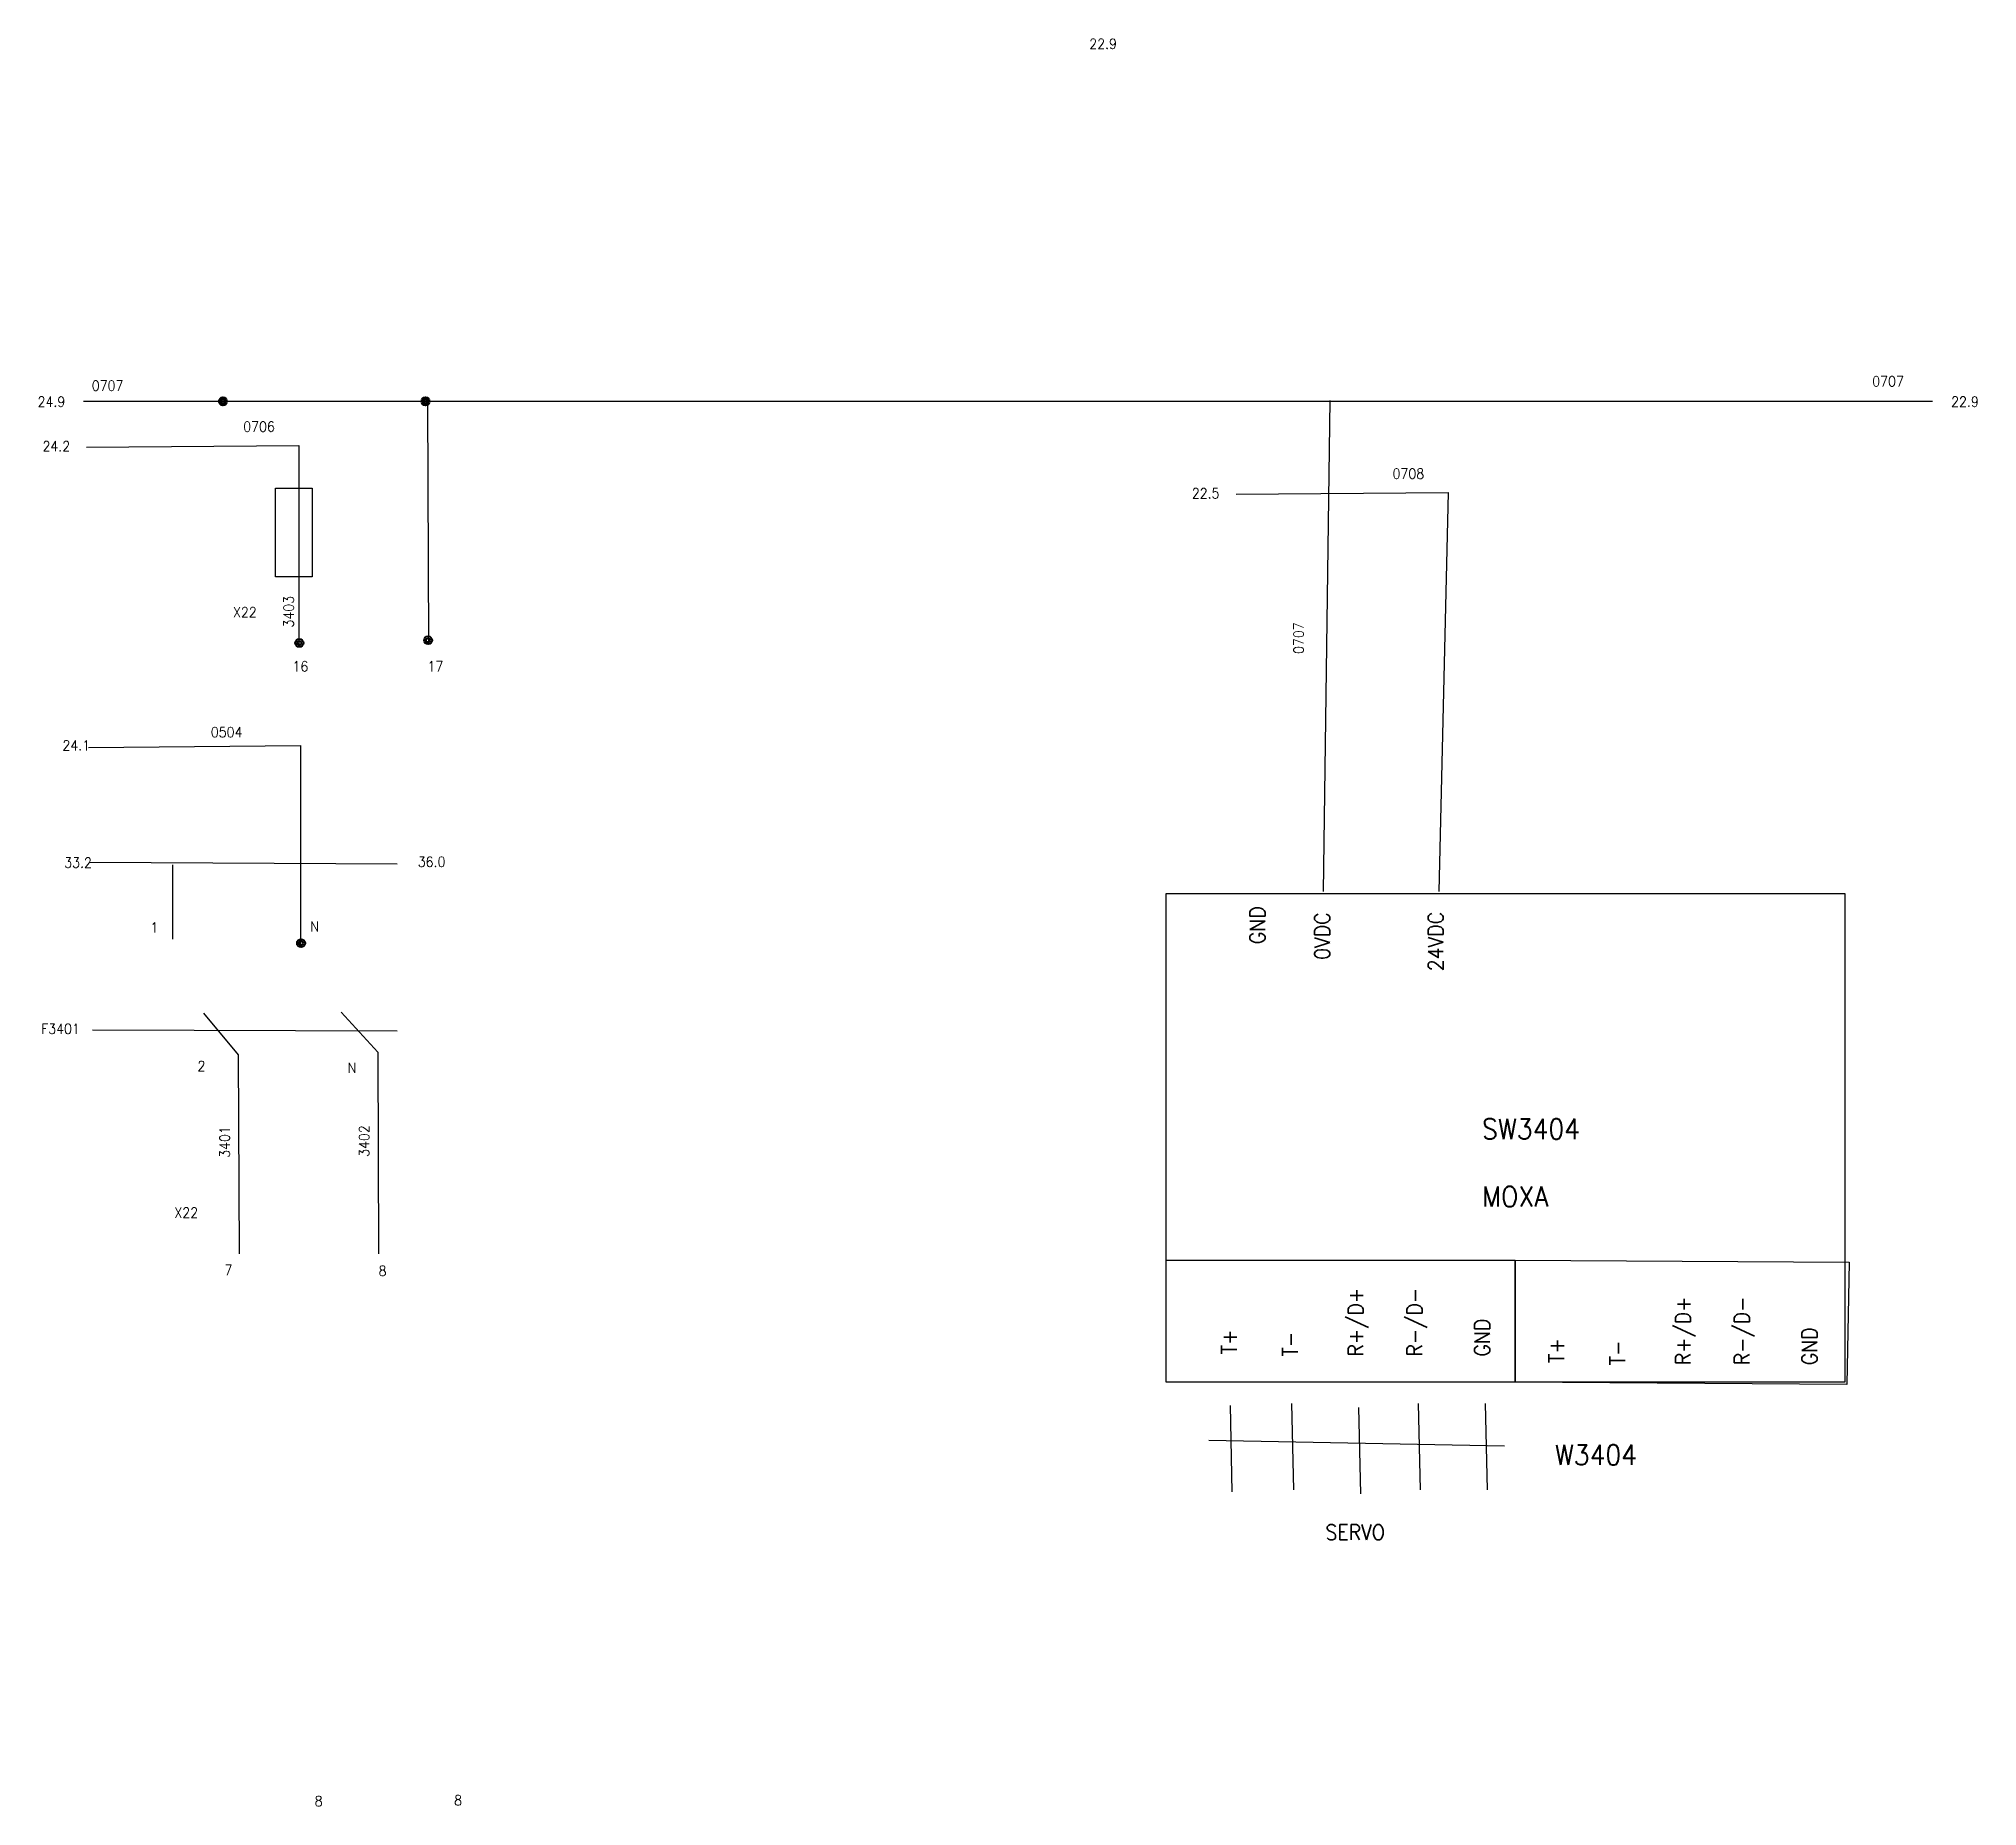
# Model space of a CAD drawing. Header units: millimetres. Extents: x 19 to 401, y -17 to 332.
import ezdxf

# ---------------------------------------------------------------- set-up
doc = ezdxf.new("R2010")
doc.units = ezdxf.units.MM
doc.layers.get('0').update_dxf_attribs({"linetype": 'CONTINUOUS'})
doc.styles.get("Standard").update_dxf_attribs({"font": 'standard'})

msp = doc.modelspace()

# ---------------------------------------------------------------- linework, layer by layer
at = {"linetype": 'CONTINUOUS', "lineweight": 25}
for p, q in [((27.5, 260), (55, 260)), ((55, 260), (75, 260)), ((55, 260), (55, 260)), ((75, 260), (95, 260)), ((95, 260), (270, 260)), ((270, 260), (392.5, 260))]:
    msp.add_line(p, q, dxfattribs=at)
for p, q in [((95.39, 259.7), (95.57, 212.36)), ((273.54, 260.19), (272.25, 163.26)), ((28.1, 250.96), (69.97, 251.29)), ((69.97, 251.29), (69.97, 212.01)), ((255.02, 241.66), (296.88, 241.99)), ((296.88, 241.99), (295.08, 163.26)), ((28.46, 191.69), (70.32, 192.02)), ((70.32, 192.02), (70.32, 152.74)), ((28.76, 169.04), (89.43, 168.69)), ((45.07, 168.52), (45.07, 153.79)), ((51.2, 139.23), (58.04, 130.99)), ((78.38, 139.41), (85.57, 131.52)), ((29.28, 135.9), (89.43, 135.73)), ((58.04, 130.99), (58.22, 91.71)), ((85.57, 131.52), (85.75, 91.71)), ((253.84, 61.76), (254.22, 44.71)), ((265.96, 62.13), (266.34, 45.09)), ((279.22, 61.38), (279.6, 44.33)), ((290.97, 62.13), (291.35, 45.09)), ((304.23, 62.13), (304.61, 45.09)), ((249.67, 54.94), (308.02, 53.8))]:
    msp.add_line(p, q)
for points in [[(72.6, 225.33), (65.41, 225.33), (65.41, 242.87), (72.6, 242.87)], [(241.23, 162.83), (375.2, 162.83), (375.2, 66.34), (241.23, 66.34)], [(241.23, 90.46), (310.16, 90.46), (310.16, 66.34), (241.23, 66.34)], [(310.16, 90.46), (376.06, 90.03), (375.63, 65.91), (310.16, 66.34)]]:
    msp.add_lwpolyline(points, close=True)
at = {"lineweight": 40}
for centre, radius in [((55, 260), 0.8), ((55, 260), 0.6), ((55, 260), 0.4), ((95, 260), 0.8), ((95, 260), 0.6), ((95, 260), 0.4), ((70.08, 212.3), 0.8), ((70.08, 212.3), 0.4), ((95.51, 212.83), 0.8), ((95.51, 212.83), 0.4), ((70.43, 153.03), 0.8), ((70.43, 153.03), 0.4)]:
    msp.add_circle(centre, radius, dxfattribs=at)

# ---------------------------------------------------------------- texts
at = {"attachment_point": 1}
for s, insert, char_height, width in [('22.9', (226.04, 331.58), 2, 4.6667), ('0707', (29.11, 264.09), 2, 5.5556), ('0707', (380.62, 264.95), 2, 5.5556), ('24.9', (18.41, 260.93), 2, 4.8889), ('22.9', (396.2, 260.93), 2, 4.6667), ('0706', (59.01, 256.01), 2, 5.5556), ('24.2', (19.38, 252.13), 2, 4.8889), ('0708', (285.92, 246.72), 2, 5.5556), ('22.5', (246.29, 242.84), 2, 4.6667), ('X22', (56.99, 219.37), 2, 4.4444), ('16', (68.74, 208.67), 2, 2), ('17', (95.39, 208.67), 2, 2), ('0504', (52.61, 195.7), 2, 5.7778), ('24.1', (23.32, 193.07), 2, 4.4444), ('33.2', (23.67, 169.92), 2, 4.6667), ('36.0', (93.47, 170.1), 2, 4.6667), ('1', (40.68, 157.12), 2, 0.4444), ('N', (72.25, 157.3), 2, 1.1111), ('F3401', (19.11, 137.13), 2, 6.8889), ('2', (49.98, 129.76), 2, 0.8889), ('N', (79.61, 129.41), 2, 1.1111), ('SW3404\\P\\PMOXA', (303.58, 118.35), 4, 21.2222), ('X22', (45.42, 100.83), 2, 4.4444), ('7', (55.32, 89.5), 2, 0.8889), ('8', (85.75, 89.33), 2, 0.8889), ('W3404', (317.96, 54.01), 4, 17.6667), ('SERVO', (272.69, 38.23), 3, 12.3333), ('8', (100.65, -15.18), 2, 0.8889), ('8', (73.12, -15.36), 2, 0.8889)]:
    msp.add_mtext(s, dxfattribs=dict(at, insert=insert, char_height=char_height, width=width))
at = {"attachment_point": 1, "rotation": 90}
for s, insert, char_height, width in [('3403', (66.99, 215.34), 2, 5.7778), ('0707', (266.37, 210.12), 2, 5.5556), ('GND', (257.75, 152.83), 3, 7), ('0VDC', (270.54, 149.74), 3, 9.3333), ('24VDC', (292.94, 147.49), 3, 12), ('3401', (54.36, 110.65), 2, 5.3333), ('3402', (81.89, 110.83), 2, 5.7778), ('R+/D+', (277.14, 71.41), 3, 11.3333), ('R-/D-', (288.77, 71.41), 3, 11.3333), ('R+/D+', (341.76, 69.69), 3, 11.3333), ('R-/D-', (353.39, 69.69), 3, 11.3333), ('GND', (302.12, 71.41), 3, 7), ('GND', (366.74, 69.69), 3, 7), ('T+', (252.15, 71.84), 3, 4), ('T-', (264.22, 71.41), 3, 4), ('T+', (316.77, 70.12), 3, 4), ('T-', (328.83, 69.69), 3, 4)]:
    msp.add_mtext(s, dxfattribs=dict(at, insert=insert, char_height=char_height, width=width))

doc.saveas('drawing.dxf')
